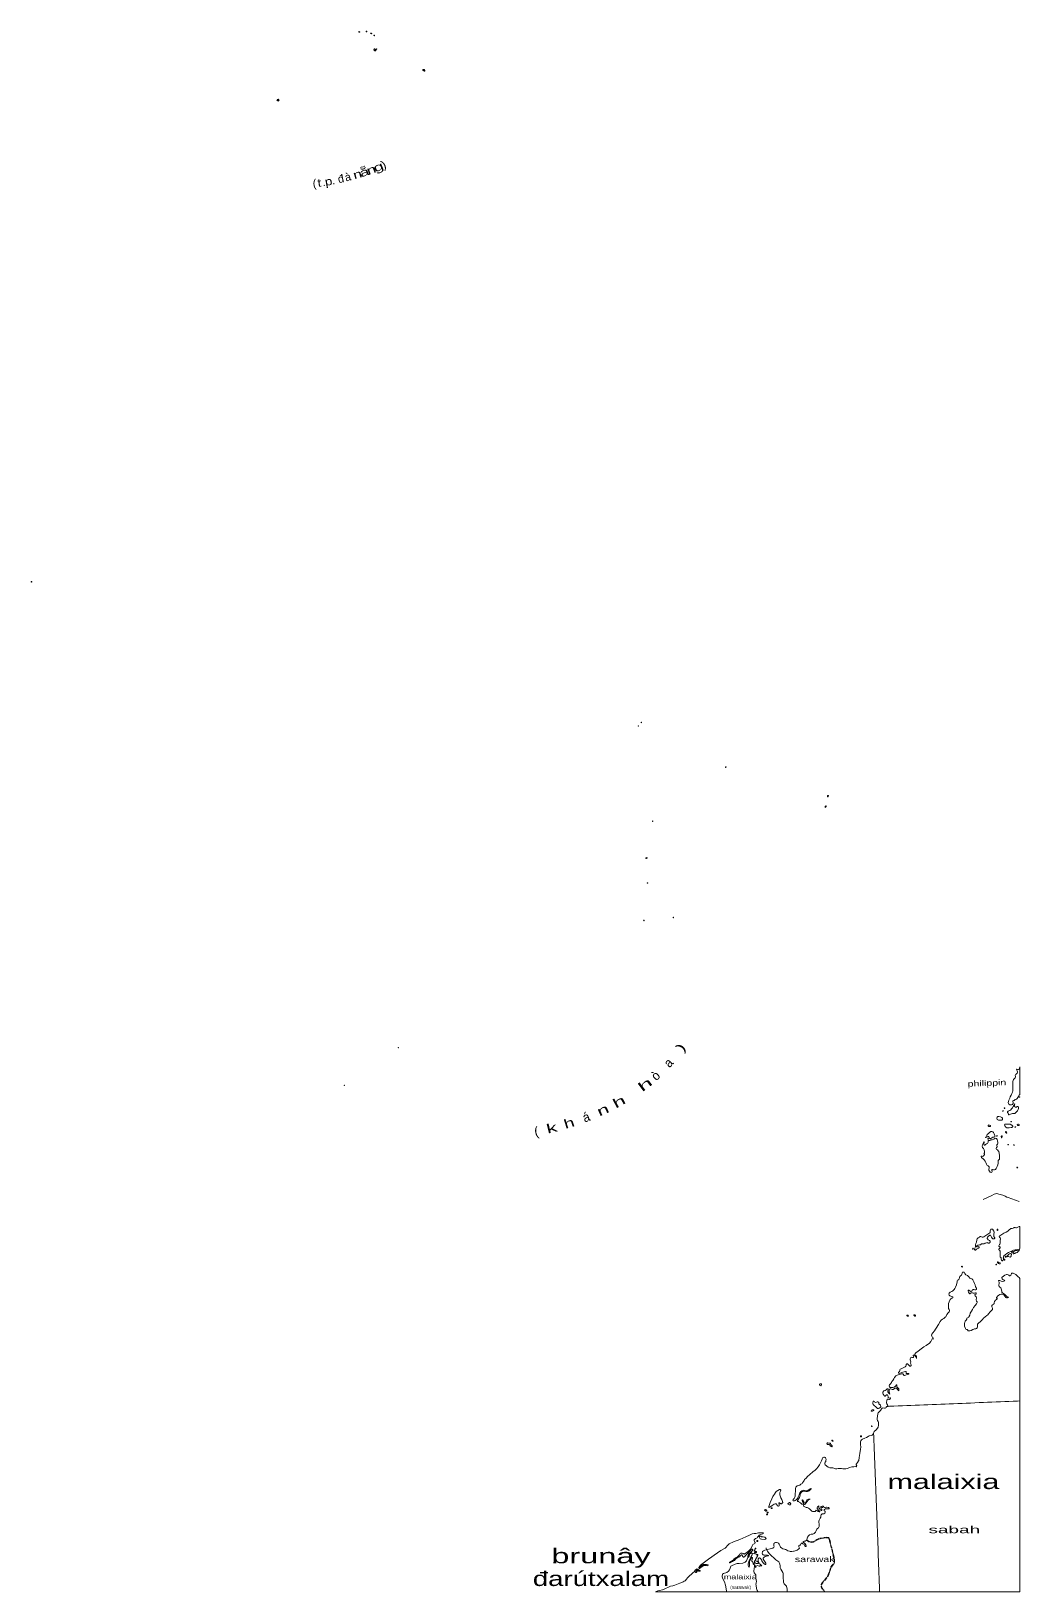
# Model space of a CAD drawing. Header units: metres. Extents: x -835890 to 1024355, y 79891 to 2211954.
# Drawn here: x 159163 to 1024355, y 79954 to 1445336 of the extents above; entities that cross this region are included whole.
import ezdxf
from ezdxf.enums import TextEntityAlignment as Align

# ---------------------------------------------------------------- set-up
doc = ezdxf.new("R2010")
doc.units = ezdxf.units.M
doc.header["$LTSCALE"] = 2200
for name, color, linetype, lineweight in [('14', 7, 'Continuous', 13), ('16', 7, 'Continuous', 13), ('18', 7, 'Continuous', 13), ('20', 7, 'Continuous', 13), ('36', 7, 'Continuous', 13), ('37', 7, 'Continuous', 13)]:
    doc.layers.add(name, color=color, linetype=linetype, lineweight=lineweight)
doc.layers.add('3', color=7, linetype='Continuous')

msp = doc.modelspace()

# ---------------------------------------------------------------- hatches: boundary and pattern name
at = {"layer": '14'}
msp.add_hatch(color=256, dxfattribs=at).paths.add_polyline_path([(374794, 1385410), (374422, 1384869), (374693, 1384632), (375132, 1384565), (375707, 1384835), (375741, 1385241), (375538, 1385612)])
at = {"layer": '37'}
for points in [[(837728, 125257), (838672, 124754), (839978, 124070), (840378, 123936), (840252, 123556), (839820, 123700), (838484, 124400), (837540, 124905)], [(841311, 123702), (842108, 123582), (843075, 123667), (843667, 123821), (844104, 124040), (844283, 123682), (843809, 123445), (843143, 123271), (842096, 123180), (841252, 123306)], [(845260, 124461, 1), (844879, 124221, 1)], [(845810, 125042), (846850, 125696), (848452, 126497), (848631, 126139), (847046, 125346), (846023, 124704)], [(849472, 126738), (850560, 126976), (852430, 127288), (852496, 126893), (850636, 126584), (849557, 126347)], [(853675, 127262, 1), (853228, 127219, 1)], [(854428, 127536), (855196, 127610), (857117, 127345), (857438, 126984), (857139, 126718), (856917, 126969), (855188, 127208), (854466, 127138)], [(857899, 126024), (858282, 124749), (858563, 123079), (858168, 123013), (857892, 124657), (857516, 125909)], [(858599, 121845, 1), (858469, 122276, 1)], [(859015, 121161), (859410, 119852), (859892, 118293), (859509, 118175), (859028, 119736), (858632, 121045)], [(860168, 117315), (860484, 115873), (860816, 114387), (860426, 114300), (860094, 115787), (859777, 117230)], [(860888, 113148, 1), (860790, 113587, 1)], [(861252, 112435), (861807, 109950), (861891, 109497), (861498, 109424), (861415, 109870), (860862, 112348)], [(857406, 95791), (857143, 95045), (856695, 93701), (856252, 92991), (855913, 93203), (856331, 93873), (856765, 95175), (857029, 95924)], [(857475, 96588, 1), (857625, 97013, 1)], [(859043, 100506), (858652, 99514), (858060, 97686), (857680, 97809), (858276, 99650), (858671, 100653)], [(861227, 103701), (860504, 102978), (859458, 101562), (859409, 101437), (859037, 101583), (859106, 101758), (860200, 103240), (860944, 103984)], [(861634, 104391, 1), (861952, 104709, 1)], [(862074, 108514), (862314, 107220), (862314, 105535), (862285, 105442), (861903, 105561), (861914, 105595), (861914, 107184), (861681, 108441)], [(850891, 84977), (850981, 84302), (851525, 83153), (852091, 82397), (851771, 82157), (851181, 82945), (850593, 84188), (850495, 84925)], [(852321, 88447), (851713, 87636), (851042, 86262), (850982, 85906), (850588, 85971), (850656, 86386), (851371, 87846), (852001, 88687)], [(852620, 89192, 1), (852922, 89525, 1)], [(855611, 92183), (853592, 89964), (853296, 90233), (855315, 92452)], [(852666, 81297, 1), (852396, 81657, 1)], [(853291, 80796), (853426, 80616), (853561, 80046), (853172, 79954), (853056, 80442), (852970, 80557)]]:
    msp.add_hatch(color=256, dxfattribs=at).paths.add_polyline_path(points)

# ---------------------------------------------------------------- linework, layer by layer
at = {"layer": '14'}
for points in [[(445835, 1444875), (445754, 1444743), (445794, 1444631), (445926, 1444499), (446169, 1444449), (446453, 1444439), (446646, 1444510), (446656, 1444652), (446605, 1444804), (446474, 1444885), (446301, 1444946), (446068, 1444966)], [(452279, 1445077), (452248, 1444976), (452351, 1444869), (452564, 1444828), (452736, 1444859), (452868, 1444980), (452899, 1445153), (452888, 1445305), (452767, 1445336), (452594, 1445295), (452407, 1445181)], [(456345, 1443753), (456181, 1443711), (456143, 1443672), (456143, 1443581), (456274, 1443429), (456528, 1443287), (456841, 1443155), (457054, 1443064), (457246, 1443024), (457378, 1443115), (457327, 1443226), (457175, 1443287), (457024, 1443388), (456912, 1443510), (456720, 1443672), (456548, 1443713)], [(459170, 1441914), (459079, 1441885), (459074, 1441788), (459114, 1441677), (459231, 1441489), (459378, 1441337), (459504, 1441256), (459626, 1441221), (459669, 1441271), (459684, 1441363), (459643, 1441484), (459532, 1441616), (459264, 1441834)], [(459463, 1429835), (459407, 1429791), (459280, 1429625), (459230, 1429519), (459194, 1429413), (459159, 1429315), (459134, 1429215), (459125, 1429049), (459154, 1428981), (459225, 1428893), (459364, 1428748), (459445, 1428638), (459501, 1428556), (459572, 1428473), (459652, 1428405), (459729, 1428330), (459770, 1428227), (459791, 1428103), (459806, 1428050), (459823, 1428008), (459859, 1427970), (459928, 1427970), (460014, 1428015), (460067, 1428071), (460194, 1428248), (460265, 1428340), (460333, 1428411), (460404, 1428464), (460491, 1428511), (460597, 1428556), (460757, 1428615), (460854, 1428662), (460928, 1428709), (460996, 1428768), (461043, 1428830), (461094, 1428925), (461151, 1429079), (461207, 1429212), (461255, 1429292), (461302, 1429359), (461399, 1429451), (461498, 1429531), (461587, 1429596), (461673, 1429679), (461714, 1429729), (461746, 1429782), (461770, 1429841), (461779, 1429918), (461769, 1429977), (461745, 1430007), (461698, 1430016), (461656, 1430013), (461600, 1429992), (461529, 1429945), (461467, 1429897), (461411, 1429847), (461340, 1429776), (461269, 1429702), (461207, 1429631), (461142, 1429566), (461051, 1429487), (460952, 1429427), (460878, 1429380), (460730, 1429345), (460665, 1429354), (460585, 1429377), (460370, 1429460), (460249, 1429519), (460094, 1429593), (459928, 1429673), (459792, 1429750), (459651, 1429812), (459521, 1429844)], [(503524, 1411071), (503662, 1410820), (503725, 1410620), (503675, 1410482), (503537, 1410344), (503337, 1410344), (503061, 1410545), (502723, 1410795), (502485, 1410946), (502297, 1411033), (502046, 1411196), (501908, 1411409), (501871, 1411672), (501984, 1411848), (502146, 1411923), (502284, 1411885), (502535, 1411798), (502760, 1411798), (502961, 1411722)]]:
    msp.add_lwpolyline(points, close=True, dxfattribs=at)
at = {"layer": '14', "lineweight": 35}
msp.add_lwpolyline([(374794, 1385410), (374422, 1384869), (374693, 1384632), (375132, 1384565), (375707, 1384835), (375741, 1385241), (375538, 1385612)], close=True, dxfattribs=at)
at = {"layer": '16'}
for points in [[(159256, 963458), (159515, 963439), (159645, 963570), (159738, 963756), (159701, 963923), (159553, 964016), (159441, 964016), (159256, 963867), (159163, 963718), (159163, 963532)], [(159256, 963458), (159163, 963532), (159163, 963718), (159256, 963867), (159441, 964016), (159553, 964016), (159701, 963923), (159738, 963756), (159645, 963570), (159515, 963439)], [(690274, 837438), (690388, 837588), (690539, 837689), (690657, 837723), (690742, 837681), (690767, 837588), (690742, 837453), (690581, 837318), (690459, 837193), (690358, 837168), (690274, 837236), (690274, 837329)], [(692912, 840528), (693026, 840677), (693178, 840779), (693296, 840812), (693380, 840770), (693405, 840677), (693380, 840542), (693220, 840407), (693098, 840283), (692996, 840257), (692912, 840325), (692912, 840418)], [(767069, 801692), (767216, 801700), (767286, 801623), (767240, 801522), (767177, 801475), (767123, 801351), (767022, 801204), (766922, 801095), (766836, 801103), (766728, 801181), (766743, 801351), (766766, 801522), (766914, 801615)], [(854136, 767173), (854349, 767456), (854632, 767563), (854844, 767421), (854915, 767067), (854738, 766607), (854313, 766289), (854030, 766466), (853959, 766855)], [(856184, 776326), (856396, 776609), (856679, 776715), (856891, 776573), (856962, 776220), (856785, 775760), (856360, 775441), (856077, 775618), (856007, 776007)], [(702936, 754354), (703066, 754260), (703172, 754095), (703195, 753965), (703125, 753895), (702972, 753895), (702842, 753977), (702807, 754154), (702854, 754283)], [(696980, 721894), (697278, 722101), (697550, 722205), (697900, 722322), (698069, 722322), (698159, 722218), (698121, 722024), (697978, 721868), (697784, 721712), (697524, 721621), (697252, 721582), (697058, 721608), (696928, 721686), (696941, 721816)], [(698150, 700145), (698273, 700223), (698461, 700236), (698610, 700262), (698720, 700223), (698765, 700145), (698694, 700009), (698513, 699899), (698357, 699899), (698221, 699951), (698118, 700042), (698105, 700113)], [(720904, 669899), (720895, 670039), (720988, 670198), (721101, 670198), (721157, 670077), (721260, 669871), (721222, 669749), (721129, 669693), (720988, 669777)], [(695124, 667286), (695124, 667380), (695310, 667473), (695488, 667436), (695590, 667295), (695665, 667155), (695534, 667118), (695366, 667108), (695189, 667183)], [(480377, 555769), (480283, 555830), (480287, 555929), (480372, 556038), (480467, 556114), (480590, 556147), (480679, 556151), (480750, 556076), (480755, 555991), (480679, 555901), (480552, 555797), (480443, 555755)], [(433142, 522908), (432991, 523030), (433057, 523220), (433180, 523324), (433350, 523352), (433482, 523314), (433482, 523182), (433444, 523040), (433312, 522945), (433208, 522860)], [(433142, 522908), (432991, 523030), (433057, 523220), (433180, 523324), (433350, 523352), (433482, 523314), (433482, 523182), (433444, 523040), (433312, 522945), (433208, 522860)]]:
    msp.add_lwpolyline(points, close=True, dxfattribs=at)
at = {"layer": '18'}
msp.add_line((1024355, 514781), (1024355, 539150), dxfattribs=at)
for points in [[(1021557, 536924), (1022156, 535684), (1022316, 534844), (1022356, 534284), (1022156, 533764), (1021237, 532884), (1020578, 532485), (1020299, 532005), (1020498, 530845), (1020538, 530165), (1020299, 529525), (1019699, 529005), (1018901, 528206), (1018521, 527406), (1018281, 526486), (1018162, 524846), (1018241, 522327), (1018182, 518368), (1018062, 517208), (1017483, 515808), (1016724, 514569), (1015965, 513129), (1015525, 511969), (1014866, 510170), (1014387, 508890), (1014307, 508050), (1014467, 507250), (1014806, 506531), (1015525, 505971), (1016204, 505891), (1017163, 506011), (1017922, 506411), (1018561, 507050), (1018641, 507930), (1018401, 508810), (1018321, 509410), (1018841, 509650), (1019400, 509850), (1019959, 510370), (1020438, 510650), (1021357, 510930), (1022196, 511489), (1022775, 512409), (1023135, 513249), (1023494, 514209), (1023934, 514609), (1024355, 514781)], [(1024355, 539150), (1024133, 538123), (1023674, 537084), (1023115, 536884), (1022436, 536924), (1021836, 537164), (1021557, 536924)], [(1008705, 354381), (1008603, 354789), (1008908, 355231), (1011390, 356999), (1012681, 357561), (1013395, 357629), (1014279, 357254), (1014687, 356914), (1015265, 356472), (1015945, 356404), (1016454, 356676), (1016828, 357799), (1017202, 358411), (1017440, 358751), (1017950, 358819), (1018426, 358717), (1019072, 358445), (1021009, 357476), (1021927, 356387), (1022947, 355503), (1023661, 354823), (1024355, 354067), (1024353, 246966), (1022299, 246875), (1018570, 246711), (1014841, 246548), (1011113, 246385), (1007384, 246223), (1003655, 246062), (999927, 245901), (996198, 245741), (992469, 245581), (988740, 245422), (985011, 245264), (981282, 245106), (977554, 244949), (973825, 244792), (970096, 244636), (966367, 244480), (962638, 244325), (958909, 244171), (955180, 244018), (951450, 243864), (947721, 243712), (943992, 243560), (940263, 243409), (936534, 243258), (932805, 243108), (929075, 242959), (925346, 242810), (921617, 242661), (917888, 242514), (914158, 242367), (910429, 242220), (909009, 242144), (909043, 242382), (908737, 242892), (908023, 244354), (907649, 244898), (907615, 245902), (907887, 246990), (907887, 247636), (908159, 248113), (908601, 248419), (908941, 248555), (909722, 248215), (910368, 248079), (911014, 248419), (911252, 248997), (911184, 249337), (910810, 249575), (910266, 249371), (909892, 249269), (909416, 249609), (909179, 249915), (909077, 250561), (908941, 251582), (908567, 252160), (908125, 252364), (907819, 252364), (907513, 252058), (907207, 251548), (906663, 251208), (906051, 251242), (905575, 251667), (904760, 252789), (904454, 253707), (904488, 254456), (904536, 254600), (904596, 254703), (904698, 254937), (904757, 255037), (904998, 255374), (905507, 255680), (906561, 256054), (907479, 256666), (908261, 257381), (908771, 257619), (909077, 257551), (909179, 257211), (909043, 256700)], [(969411, 351558), (969445, 352068), (969955, 352646), (970566, 352901), (971008, 353241), (971314, 353819), (971620, 354908), (971960, 355758), (972572, 356302), (973286, 356914), (973626, 357629), (973898, 358751), (974305, 359465), (974781, 359703), (975325, 359635), (975665, 359533), (975903, 359091), (976141, 358547), (976787, 357697), (977161, 357357), (978622, 356659), (979744, 355401), (980764, 354245), (981206, 354006), (982021, 353836), (982599, 353700), (983007, 353326), (983313, 352816), (983517, 352272), (984095, 350996), (984639, 349670), (985183, 348616), (985727, 346813), (986338, 345538), (986474, 344823), (986406, 344313), (985998, 344075), (985591, 344041), (984911, 344245), (984095, 344449), (983653, 344449), (983177, 344279), (982769, 343837), (982327, 342987), (981852, 342783), (981512, 342783), (981070, 342987), (980390, 343395), (979642, 343905), (979268, 343973), (979132, 343973), (979030, 343701), (979098, 343123), (979438, 342000), (979914, 341150), (980322, 340742), (980594, 340640), (981036, 340810), (981852, 341388), (982633, 341422), (983075, 341388), (983687, 341184), (984265, 341082), (984775, 341286), (985523, 341626), (985862, 341626), (986168, 341286), (986270, 340980), (986270, 340742), (985896, 340436), (985149, 340164), (984911, 339705), (984911, 339399), (985183, 338956), (986168, 337970), (986542, 337460), (986542, 337086), (986406, 336712), (986168, 335725), (986168, 335249), (986576, 334314), (986916, 333736), (986950, 333056), (986508, 331967), (985387, 330335), (983823, 328549), (982871, 326916), (982021, 325352), (981036, 323685), (980492, 321866), (979744, 320437), (979370, 319995), (978690, 319655), (978113, 319451), (977909, 319417), (977977, 318975), (978045, 318499), (977331, 317648), (976549, 316730), (976107, 315506), (976073, 315098)], [(929301, 278297), (929029, 279318), (928825, 279879), (928859, 281171), (928825, 282022), (928485, 282940), (928417, 283586), (928689, 284505), (929165, 285015), (929777, 285151), (930321, 285083), (930899, 284845), (931137, 284879), (931341, 285185), (931307, 285729), (931069, 286307), (931001, 286783), (931171, 287055), (931545, 287123), (932191, 286851), (933142, 285763), (933584, 285117), (933856, 284334), (933958, 284164), (933992, 284709), (933890, 286256), (933448, 286766), (933074, 286766), (932734, 286936), (932564, 287480), (932632, 287957), (932870, 288365), (933686, 289317), (935148, 290201), (936881, 291647), (940382, 294130), (942388, 295354), (945277, 297548), (946603, 298840), (947385, 300643), (947588, 301323), (947860, 301391), (948124, 301215), (948334, 301031), (948408, 301149), (948527, 301336), (948578, 301591), (948442, 302085), (948030, 302581), (947317, 303551), (947147, 304367), (947419, 305285), (948200, 306510), (949730, 308244), (950648, 309588), (951769, 311492), (952517, 312819), (953333, 313873), (954761, 316305), (955576, 317631), (956562, 318414), (957854, 319060), (959179, 320216), (959621, 320658), (960539, 322444), (961797, 323907), (962511, 324791), (962816, 325539), (962816, 326253), (962579, 326899), (962103, 327835), (961865, 328583), (961899, 329195), (962069, 330046), (962035, 330828), (961865, 331610), (961933, 332120), (962443, 333634), (963530, 335640), (964040, 336389), (964856, 336797), (965774, 337239), (965876, 337681), (965706, 338021), (964992, 338293), (963904, 338497), (963224, 338905), (962545, 339620), (962341, 340691), (962545, 341337), (963428, 342051), (964890, 342596), (965740, 343174), (966386, 343752), (966827, 344364), (967405, 345385), (967983, 346592), (968867, 348599), (969309, 349891), (969479, 350707), (969411, 351558)], [(978316, 309401), (978588, 309061), (979064, 308363), (979438, 308227), (980560, 308295), (981716, 308499), (983211, 309418), (984265, 309826), (984843, 309894), (985794, 309996), (986406, 310438), (986950, 310982), (987222, 311782), (987222, 312394), (987290, 313312), (987392, 313992), (987630, 314502), (988378, 315319), (989737, 316237), (990689, 316968), (991675, 318159), (992661, 319213), (994088, 320403), (995550, 321594), (996332, 322342), (997080, 323277), (998473, 324978), (999901, 326338), (1000411, 326916), (1000479, 327495), (1000343, 328073), (999867, 329280), (999833, 329892), (999935, 330437), (1000071, 330811), (1000411, 331151), (1001498, 331695), (1001736, 331967), (1001906, 332239), (1002042, 332988), (1002212, 333566), (1002348, 333872), (1003062, 335011), (1003844, 335827), (1004490, 336304), (1004694, 336576), (1004694, 336780), (1004558, 336916), (1004320, 336950), (1003980, 337052), (1003946, 337324), (1004014, 337528), (1004456, 338106), (1004965, 338684), (1005917, 339501), (1006903, 340147), (1007991, 340453), (1009010, 340487), (1009928, 340181), (1010404, 339739), (1011186, 338650), (1012036, 337494), (1012647, 337086), (1013497, 337052), (1014143, 337392), (1014415, 337698), (1014415, 337868), (1013429, 338106), (1012681, 338582), (1012138, 339059), (1011526, 339875), (1010846, 340453), (1010200, 340878), (1009248, 341388), (1008840, 341694), (1008569, 342137), (1008501, 342749), (1008331, 344143), (1008195, 345130), (1007617, 345946), (1006937, 346507), (1006325, 347187), (1006019, 347833), (1005951, 348616), (1006223, 349772), (1006223, 350860), (1006087, 351439), (1005713, 352017), (1005713, 352255), (1005985, 352391), (1006767, 352323), (1007379, 352017), (1008093, 351609), (1008908, 351473), (1010336, 351677), (1011118, 352068), (1011084, 352374), (1010608, 352680), (1009452, 353156), (1008942, 353734), (1008705, 354381)], [(976073, 315098), (976073, 312428), (976855, 310251), (977229, 309775), (977569, 309571), (978316, 309401)], [(909043, 256700), (908771, 255850), (908907, 254932), (909382, 254081), (910096, 253367), (910606, 252925), (910708, 253129), (910436, 253741), (910062, 255136), (910028, 256428), (910436, 257160), (910844, 257500), (911456, 257500), (912034, 257262), (912748, 256955), (913461, 256955), (914753, 257738), (915331, 258078), (916011, 258180), (916589, 257976), (917540, 256785), (917982, 256241), (918288, 255833), (918594, 256071), (918628, 256581), (918492, 257381), (917880, 258197), (917132, 259081), (916827, 259693), (916861, 260272), (916827, 260748), (916623, 260918), (916419, 260918), (915467, 259727), (914549, 259081), (913291, 258775), (911048, 258809), (910436, 259251), (910062, 259727), (910096, 260408), (910402, 260986), (911320, 261836), (912136, 263145), (912510, 263962), (913257, 264846), (914107, 266309), (914753, 267295), (915773, 268774), (917132, 269523), (918866, 270169), (919852, 270339), (920736, 270577), (921857, 270611), (922401, 270407), (922537, 270339), (922605, 270033), (922639, 269727), (922809, 269353), (923081, 269114), (923455, 269080), (924407, 269370), (925800, 269982), (927058, 270424), (927330, 270730), (927262, 271002), (927058, 271070), (926480, 271002), (925562, 270866), (925188, 270968), (925052, 271172), (924916, 271478), (924950, 271954), (924984, 272431), (924746, 272703), (924678, 272737), (924407, 272737), (922129, 271988), (919512, 271172), (918730, 271070), (918322, 271104), (918220, 271410), (918288, 271818), (918628, 272158), (919104, 272669), (919274, 273247), (919376, 274029), (919716, 274641), (920430, 275134), (922843, 276087), (923931, 276699), (924509, 277379), (924814, 278229), (925052, 278944), (925358, 279284), (925936, 279284), (926650, 278808), (927432, 277855), (928180, 277345), (928791, 277345), (929233, 277821), (929301, 278297)], [(1024355, 80000), (901743, 80000), (901709, 80887), (901701, 81102), (901557, 84844), (901412, 88585), (901268, 92326), (901124, 96067), (900980, 99807), (900836, 103547), (900691, 107287), (900547, 111026), (900403, 114764), (900259, 118502), (900115, 122240), (899971, 125978), (899827, 129714), (899683, 133451), (899539, 137187), (899395, 140923), (899251, 144658), (899107, 148393), (898963, 152128), (898819, 155862), (898675, 159596), (898531, 163329), (898387, 167062), (898243, 170794), (898099, 174527), (897955, 178258), (897811, 181990), (897667, 185721), (897524, 189451), (897380, 193182), (897236, 196911), (897092, 200641), (896948, 204370), (896805, 208099), (896661, 211827), (896517, 215555), (896398, 218655), (896568, 219288), (897010, 220240), (898607, 221686), (899831, 223250), (900273, 223897), (900715, 225733), (900749, 227961), (900375, 228947), (899729, 229866), (899423, 230546), (899423, 231498), (899899, 233692), (900069, 235698), (900375, 236515), (900715, 236889), (901259, 237331), (902380, 238691), (903400, 240171), (903978, 240613), (904556, 240783), (905949, 240647), (906459, 240715), (907105, 240987), (907547, 241361), (907785, 241803), (907955, 242144), (908193, 242212), (908737, 242042), (909009, 242144), (910429, 242220), (914158, 242367), (917888, 242514), (921617, 242661), (925346, 242810), (929075, 242959), (932805, 243108), (936534, 243258), (940263, 243409), (943992, 243560), (947721, 243712), (951450, 243864), (955180, 244018), (958909, 244171), (962638, 244325), (966367, 244480), (970096, 244636), (973825, 244792), (977554, 244949), (981282, 245106), (985011, 245264), (988740, 245422), (992469, 245581), (996198, 245741), (999927, 245901), (1003655, 246062), (1007384, 246223), (1011113, 246385), (1014841, 246548), (1018570, 246711), (1022299, 246875)], [(1022299, 246875), (1024353, 246966), (1024355, 80000)], [(873571, 187794), (875451, 188621), (877246, 189162), (879155, 189419), (880351, 189447), (881206, 189276), (881576, 189504), (881646, 190293), (881204, 191110), (881170, 191501), (881442, 192045), (882258, 193099), (883243, 194392), (883447, 194834), (883889, 197402), (884399, 201075), (885011, 204833), (885249, 206432), (885249, 207214), (885045, 208234), (884943, 210360), (884943, 211142), (885215, 212061), (885793, 212775), (886812, 213455), (888750, 214441), (890279, 214918), (891639, 215836), (892557, 216261), (894222, 216567), (895106, 216941), (895752, 217519), (896330, 218404), (896398, 218655), (896517, 215555), (896661, 211827), (896805, 208099), (896948, 204370), (897092, 200641), (897236, 196911), (897380, 193182), (897524, 189451), (897667, 185721), (897811, 181990), (897955, 178258), (898099, 174527), (898243, 170794), (898387, 167062), (898531, 163329), (898675, 159596), (898819, 155862), (898963, 152128), (899107, 148393), (899251, 144658), (899395, 140923), (899539, 137187), (899683, 133451), (899827, 129714), (899971, 125978), (900115, 122240), (900259, 118502), (900403, 114764), (900547, 111026), (900691, 107287), (900836, 103547), (900980, 99807), (901124, 96067), (901268, 92326), (901412, 88585), (901557, 84844), (901701, 81102), (901709, 80887), (901743, 80000), (705602, 80000), (706102, 80156), (706428, 80257), (707454, 80799), (708992, 81226), (711613, 81697)], [(829870, 159745), (829984, 160058), (831038, 161626), (831436, 162353), (831721, 163436), (832063, 164861), (832519, 165945), (833431, 167128), (834086, 167641), (834941, 167983), (835881, 167983), (837220, 167755), (838616, 167726), (839356, 167926), (839983, 168296), (840952, 169094), (841778, 169978), (841863, 170349), (841835, 170406), (841578, 170377), (840439, 169622), (838844, 168596), (837732, 168368), (837049, 168339), (835995, 168653), (835112, 168795), (834371, 168624), (833516, 168211), (832747, 167641), (831949, 166586), (831123, 164847), (830525, 163137), (829670, 161683), (828531, 160286), (827761, 159716), (827192, 159460), (826536, 159545), (826138, 159631), (825853, 159973), (825853, 160229), (825938, 160600), (826166, 160885), (826878, 161512), (827534, 162595), (827676, 163493), (827904, 165260), (828160, 168325), (828160, 170406), (828388, 171375), (828787, 172059), (829585, 172601), (831778, 173342), (832861, 174012), (833801, 174838), (834314, 175408), (834912, 176406), (835510, 177432), (836052, 178059), (837391, 179328), (838673, 180753), (840553, 182492), (840561, 182500), (843145, 184787), (845197, 186326), (846393, 187580), (847903, 189390), (849099, 191158), (850324, 193267), (850923, 194436), (851265, 195890), (851663, 197087), (852205, 197543), (852746, 197742), (853401, 197628), (853943, 197400), (854398, 197172), (854712, 196631), (854854, 195861), (854740, 194806), (854541, 193965), (854085, 193338), (853743, 192455), (853715, 191885), (854085, 191086), (856706, 189134), (857988, 188507), (858615, 188336), (860182, 188450), (860808, 188393), (861549, 188108), (862204, 187823), (863002, 187623), (864312, 187666), (865480, 187694), (867104, 187808), (868358, 187751), (869412, 187580), (870067, 187409), (871093, 187409), (872004, 187480), (873571, 187794)], [(813888, 121647), (814400, 120307), (814942, 119139), (815996, 118098), (817078, 117414), (818332, 117129), (819158, 117072), (819671, 116901), (820383, 116502), (821409, 115903), (822804, 115433), (823488, 115262), (824827, 115233), (826223, 115433), (826992, 115604), (829414, 116388), (830867, 117414), (831323, 117842), (831465, 118098), (831380, 118611), (830952, 119295), (830867, 119837), (830952, 120208), (831095, 120436), (831664, 120635), (832149, 120692), (832462, 120920), (832747, 121490), (832946, 122060), (833174, 122402), (833545, 122459), (833972, 122431), (834570, 122032), (835539, 121262), (836365, 120065), (836935, 119466), (837163, 119509), (837362, 119737), (837391, 120364), (837134, 121162), (836593, 121875), (835624, 122645), (834941, 123101), (834627, 123443), (834627, 123699), (834884, 123956), (835567, 124184), (836394, 124327), (837334, 124825), (838046, 125453), (838302, 125966), (838388, 127049), (838445, 127762), (839328, 129002), (840353, 129686), (841863, 130227), (843259, 130512), (844484, 131082), (845538, 132080), (846251, 133235), (846706, 134603), (846877, 135087), (847276, 135458), (848045, 135857), (848615, 136427), (848900, 136940), (848900, 137596), (848644, 139064), (848473, 140746), (848501, 141829), (848843, 142741), (849641, 144266), (850211, 145292), (850353, 146518), (850581, 147402), (850951, 147715), (851492, 148086), (852205, 148114), (852917, 148114), (853629, 148599), (854028, 149212), (854085, 149839), (853886, 150381), (853230, 150865), (853116, 151207), (853202, 151521), (853572, 151948), (854370, 152519), (854911, 152661), (856450, 152547), (857276, 152633), (857589, 152918), (857589, 153174), (857333, 153516), (856877, 153630), (855481, 153915), (855111, 153930), (854569, 153673), (854028, 153473), (853572, 153616), (853202, 153844)], [(853202, 153844), (852831, 154215), (852433, 154785), (852091, 155013), (851920, 154984), (851863, 154671), (851977, 154044), (851863, 153644), (851663, 153559), (851322, 153701), (850894, 154215), (850467, 154614), (850296, 154614), (850211, 154528), (850211, 153559), (850609, 152590), (851094, 151906), (851151, 151307), (850894, 150936), (850467, 150993), (850011, 151222), (849498, 152020), (848672, 153017), (848416, 153445), (848359, 153901), (848444, 154443), (848501, 154984), (848416, 155155), (848102, 154827), (847447, 154200), (847020, 153687), (846877, 153203), (846877, 152918), (848188, 151435), (849156, 150409), (849213, 150153), (849185, 149953), (849014, 149839), (848644, 149853), (847846, 150252), (846621, 151079), (846023, 151450), (845880, 151450), (845766, 151307), (845624, 150623), (845367, 150338), (844883, 150195), (843573, 150138), (842832, 150138), (842319, 150452), (841692, 151093), (841123, 151749), (840183, 152490), (839413, 153203), (838844, 153545), (838245, 153602), (837505, 153659), (836223, 154200), (835596, 154571), (835112, 154970), (835055, 155284), (835083, 155569), (835368, 155982), (836194, 156438), (836906, 157151), (837419, 157778), (838160, 159004), (838758, 159830), (839413, 160343), (840439, 160714), (840838, 160942), (840610, 161027), (839499, 160942), (838929, 160814), (838103, 160272), (837533, 159360), (837020, 158191), (836678, 157735), (836308, 157507), (836109, 157507), (835653, 157906), (835282, 158533), (834827, 159645), (834542, 160158), (834228, 160272), (833972, 160101), (833972, 159673), (834114, 158818), (834428, 158163), (834969, 157650), (835169, 157193), (835026, 156737), (834656, 156509), (834200, 156481), (833573, 156709), (832291, 157749), (831408, 158490), (830838, 158832), (830183, 159032), (829898, 159346), (829870, 159745)], [(711613, 81697), (712525, 82010), (718764, 84761), (720559, 85303), (722581, 85730), (725345, 86885), (726969, 87540), (728507, 87968), (729761, 88538), (730701, 89137), (731384, 89621), (732524, 91061), (733521, 92201), (734974, 93683), (737196, 95636), (738307, 96405), (739304, 97460), (740672, 99199), (741355, 99883), (741811, 99940), (741954, 99798), (741982, 99427), (741811, 98971), (740928, 97688), (740643, 97118), (740757, 96833), (741014, 96862), (741697, 97432), (742125, 97945), (742381, 98144), (743036, 98116), (744347, 97973), (744632, 98116), (744717, 98287), (744461, 98643), (742865, 98814), (742723, 98928), (742723, 99185), (742837, 99441), (743834, 100068), (745258, 101123), (746825, 102434), (747765, 103005), (748250, 103062), (749418, 102976), (750073, 102833), (750757, 102776), (751469, 102890), (751497, 103176), (751355, 103489), (751213, 103632), (750158, 103746), (748250, 103974), (747594, 103803), (745287, 102377), (743720, 101095), (743407, 100924), (743378, 100924), (743464, 101209), (744204, 102377), (745059, 103218), (751953, 108449), (759759, 114022), (762750, 115960), (766425, 118169), (767394, 119110), (768363, 120165), (769018, 120991), (770085, 121815), (773846, 123540), (779458, 125799), (784459, 128118), (787792, 129472), (790213, 130527), (791866, 130869), (793461, 130954), (795541, 131410), (798418, 131638), (799529, 131610), (799957, 131467), (799900, 131154), (799387, 130783), (797364, 130099), (796339, 129557), (795569, 128745), (794743, 127719), (794515, 127206), (793974, 126864), (793005, 126436), (792322, 125951), (791894, 125353), (791837, 124840), (792236, 124027), (792578, 123514), (792806, 123087), (792806, 122688), (792436, 122317), (791837, 121975), (791182, 121604), (790812, 121291), (790270, 120293)], [(790528, 109239), (790073, 108167), (789814, 107225), (789814, 106641), (790106, 106316), (790821, 105796), (790950, 105276), (790886, 104659), (791015, 104172), (791535, 103685), (792575, 103230), (792802, 102938), (792802, 102483), (792802, 101995), (793127, 101411), (793322, 101281), (793387, 101346), (793419, 101866), (793712, 102353), (794199, 102808), (794719, 102840), (795466, 102710), (796278, 102288), (796538, 102288), (796862, 102548), (797382, 102613), (797934, 102678), (798389, 102678), (798454, 102775), (798389, 102938), (797934, 103262), (797090, 103977), (796570, 104497), (795920, 105439), (795498, 106316), (795271, 107258), (795238, 108135), (795401, 108655), (795823, 109304), (796310, 109597), (796603, 109662), (797122, 109467), (797545, 108947), (798227, 107843), (798519, 106998), (799071, 106088), (799559, 105504), (800468, 104724), (801020, 104172), (801475, 103880), (801735, 103815), (801962, 103815), (802060, 104009), (802125, 104399), (801995, 104919), (801573, 105991), (800988, 106803), (800338, 107583), (799786, 108362), (799656, 108882), (799851, 109304), (800533, 110181), (801540, 110961), (802580, 111253), (803457, 111481), (804171, 111513), (804399, 111513), (804431, 111676), (804236, 111838), (803457, 112065), (802417, 112098), (801053, 112000), (800306, 112000), (799754, 112358), (799299, 112910), (799006, 113462), (798974, 113982), (799039, 114664), (799299, 115184), (799948, 115833), (801248, 116386), (803164, 116938), (805925, 117425), (808199, 118172), (808524, 118367), (809044, 118660), (809239, 118984), (809304, 119504), (809010, 120253), (809044, 121291), (809076, 121843), (809102, 121975), (809266, 122269), (809266, 122269), (809766, 122645), (809785, 122659), (810469, 122944), (811523, 123058), (812634, 122916), (813232, 122616), (813888, 121647)], [(790270, 120293), (789729, 119167), (788590, 117314), (787279, 115661), (785855, 114635), (784915, 114036), (784088, 113438), (783519, 113024), (783091, 112967), (782692, 113081), (782180, 113537), (781410, 113851), (780812, 113851), (780214, 113651), (779644, 113309), (778989, 112312), (778020, 111086), (777223, 110459), (776596, 110102), (775485, 109589), (774858, 109219), (774288, 108649), (773861, 107793), (773519, 107508), (773035, 107252), (771924, 106881), (771411, 106511), (770328, 105456), (770214, 105313), (770357, 105242), (770784, 105385), (772835, 106525), (773918, 106981), (774545, 107380), (775314, 108264), (775855, 108919), (776909, 109561), (777707, 109960), (778505, 110387), (779787, 111556), (780755, 112212), (781297, 112183), (781667, 111813), (781809, 111157), (782237, 110672), (782635, 110216), (782920, 110131), (783319, 110416), (783718, 110844), (784231, 111613), (786339, 113751), (788362, 115718), (789672, 117115), (790128, 117229), (790270, 117229), (790498, 117058), (790584, 116915), (790612, 116602), (790441, 116203), (790128, 115661), (789558, 115091), (788533, 114378), (787564, 113523), (786852, 112582), (786453, 111385), (786481, 110787), (786823, 110159), (787080, 110159), (787251, 110387), (787479, 111129), (787735, 112468), (788134, 113266), (788533, 113694), (788860, 113842), (789294, 113917), (789554, 113917), (789879, 113722), (790073, 113235), (790041, 112520), (789781, 111805), (788969, 110181), (788124, 108557), (787215, 106478), (786923, 105211), (786728, 104367), (786728, 103327), (786988, 101995), (787182, 101573), (787280, 101508), (787410, 101801), (787670, 102580), (787800, 103977), (787865, 105406), (787897, 106251), (788189, 107258), (788872, 108720), (789586, 109662), (789879, 109856), (790203, 109856), (790463, 109662), (790528, 109239)]]:
    msp.add_lwpolyline(points, dxfattribs=at)
for points in [[(1021005, 499247), (1020355, 498705), (1020135, 498521), (1018896, 498401), (1017956, 498281), (1017036, 498201), (1016076, 497801), (1015197, 497320), (1014797, 497320), (1014597, 497640), (1014437, 498161), (1014037, 498681), (1013677, 499362), (1013677, 499882), (1014037, 500323), (1014797, 500683), (1015677, 501044), (1016436, 501604), (1017076, 502365), (1017996, 503486), (1018696, 504447), (1019056, 505368), (1019496, 506128), (1019816, 506649), (1019976, 506769), (1020016, 506489), (1019816, 505968), (1019816, 505327), (1019856, 504647), (1020215, 504126), (1020415, 503966), (1020815, 503886), (1021375, 504046), (1021975, 504407), (1022335, 504607), (1022775, 504527), (1023095, 504206), (1023255, 503686), (1023215, 502725), (1022855, 501804), (1022255, 500763), (1021495, 499842), (1021314, 499622)], [(1023762, 512914), (1023859, 513044), (1023978, 513120), (1024130, 513142), (1024260, 513109), (1024355, 513023), (1024355, 512798), (1024271, 512686), (1024076, 512632), (1023881, 512708), (1023805, 512795)], [(1005130, 495709), (1005506, 495790), (1006125, 495923), (1007563, 495443), (1008603, 494883), (1009082, 494244), (1009082, 493285), (1008683, 492645), (1007484, 492645), (1005645, 492725), (1004686, 493205), (1004286, 494244), (1004446, 495123), (1004506, 495174)], [(1009439, 500513), (1009359, 500834), (1009680, 500954), (1009880, 500754), (1009840, 500553)], [(1010754, 503104), (1010852, 503235), (1010971, 503310), (1011123, 503332), (1011253, 503300), (1011372, 503191), (1011394, 503050), (1011264, 502877), (1011068, 502823), (1010873, 502898), (1010797, 502985)], [(996761, 478337), (996212, 478005), (995832, 477867), (995512, 478267), (995432, 478667), (995472, 479306), (995912, 479986), (996912, 481065), (997911, 481745), (998950, 482545), (999750, 482665), (1000670, 482505), (1001389, 481825), (1001869, 480666), (1002389, 479146), (1002628, 478547), (1002549, 478027), (1002029, 477827), (1000869, 477627), (999870, 477107), (998990, 476588), (998398, 476543), (998071, 476668), (997591, 477227), (997231, 477827), (997212, 477863), (996996, 478302)], [(996592, 488142), (997231, 488422), (997911, 488342), (998551, 488062), (998791, 487502), (998631, 487102), (997951, 486942), (997311, 487182), (996672, 487742), (996632, 488142)], [(1003990, 478804), (1004088, 478934), (1004207, 479010), (1004359, 479032), (1004489, 478999), (1004608, 478891), (1004630, 478750), (1004500, 478576), (1004305, 478522), (1004109, 478598), (1004034, 478685)], [(1008385, 477183), (1008210, 477283), (1008207, 477457), (1008177, 478197), (1008222, 478635), (1008404, 478923), (1008776, 478885), (1008870, 478541), (1008844, 477988), (1008631, 477458), (1008509, 477243)], [(1011416, 489127), (1011900, 489092), (1012519, 489048), (1013559, 489128), (1014678, 489208), (1015476, 489166), (1015877, 489128), (1017316, 488249), (1017955, 487609), (1018135, 487305), (1018115, 486810), (1017795, 486330), (1017430, 486158), (1016676, 486170), (1015037, 485947), (1013758, 485867), (1012879, 485947), (1012240, 486508), (1011121, 487708), (1010881, 488508), (1010905, 488628), (1011137, 488978)], [(1012056, 482549), (1012124, 482539), (1012437, 482338), (1012769, 482024), (1013120, 481556), (1013057, 481400), (1013007, 481352), (1012814, 481274), (1012197, 481739), (1011829, 482227), (1011787, 482460)], [(1016477, 491297), (1016575, 491427), (1016694, 491503), (1016846, 491525), (1016976, 491492), (1017095, 491384), (1017117, 491243), (1016987, 491070), (1016792, 491015), (1016597, 491091), (1016521, 491178)], [(1020120, 486609), (1020217, 486739), (1020336, 486815), (1020488, 486837), (1020618, 486804), (1020737, 486696), (1020759, 486555), (1020629, 486381), (1020434, 486327), (1020239, 486403), (1020163, 486490)], [(1023298, 488062), (1022418, 488022), (1021938, 488462), (1022058, 488821), (1022658, 489061), (1023298, 489021), (1023777, 488701), (1023817, 488302), (1023418, 488062)], [(1000065, 448243), (1000142, 447671), (1000155, 447573), (999916, 447054), (999237, 446775), (998559, 447054), (997762, 447852), (997367, 448698), (997243, 449447), (997443, 450923), (997482, 451801), (997367, 452079), (996685, 452519), (995836, 453036), (995517, 453419), (995289, 454034), (994710, 455520), (993992, 456838), (993075, 457916), (992636, 458595), (992018, 459114), (991300, 459354), (990901, 459993), (990502, 460871), (990582, 461031), (991180, 460991), (991818, 460911), (992337, 461071), (992975, 461670), (993334, 462509), (993334, 463147), (992995, 463667), (993354, 464026), (993593, 465184), (993075, 466582), (992477, 467780), (991699, 468778), (991459, 469697), (991818, 471014), (992337, 472172), (992477, 473011), (992875, 473770), (993115, 473570), (993115, 472811), (992915, 472053), (992796, 471214), (993075, 470735), (993673, 470695), (994232, 471294), (995069, 471853), (995987, 472172), (996465, 472731), (996625, 473450), (996545, 474409), (996904, 474808), (998021, 474928), (999018, 475247), (1000255, 475447), (1001511, 476006), (1002508, 476485), (1003426, 476884), (1003984, 476685), (1004423, 475806), (1004822, 474449), (1005181, 473171), (1005181, 472132), (1004861, 471454), (1004263, 471094), (1004183, 470815), (1004403, 470296), (1004602, 469657), (1004443, 469177), (1003964, 468698), (1003605, 468099), (1003725, 467620), (1004084, 467061), (1004762, 466542), (1005440, 465863), (1005938, 465184), (1006337, 463707), (1006537, 461710), (1006617, 460512), (1006636, 459354), (1006517, 458435), (1005759, 457717), (1005560, 457237), (1005560, 456279), (1005520, 455001), (1005260, 453524), (1004503, 452006), (1003785, 450369), (1002967, 449450), (1002289, 449051), (1001451, 449091), (1000334, 449371), (999856, 449371), (999776, 448931), (999885, 448671)], [(994278, 477590), (994375, 477720), (994495, 477796), (994646, 477818), (994777, 477785), (994896, 477677), (994917, 477536), (994787, 477362), (994592, 477308), (994397, 477384), (994321, 477471)], [(996359, 476203), (996457, 476333), (996576, 476409), (996728, 476430), (996858, 476398), (996977, 476289), (996999, 476148), (996869, 475975), (996673, 475921), (996478, 475997), (996402, 476083)], [(1013876, 471173), (1013973, 471303), (1014093, 471379), (1014244, 471401), (1014375, 471368), (1014494, 471260), (1014515, 471119), (1014385, 470945), (1014190, 470891), (1013995, 470967), (1013919, 471054)], [(1018905, 470826), (1019003, 470956), (1019122, 471032), (1019274, 471054), (1019404, 471021), (1019523, 470913), (1019545, 470772), (1019415, 470599), (1019220, 470544), (1019025, 470620), (1018949, 470707)], [(1021854, 451228), (1021951, 451358), (1022071, 451434), (1022222, 451456), (1022352, 451423), (1022472, 451315), (1022493, 451174), (1022363, 451001), (1022168, 450946), (1021973, 451022), (1021897, 451109)], [(995909, 389514), (995935, 389044), (996066, 388625), (996719, 387946), (997738, 387318), (998339, 386743), (998521, 386325), (998548, 385933), (998417, 385476), (997921, 385136), (997424, 385031), (996797, 385083), (996327, 385266), (995700, 385449), (995282, 385397), (994185, 384874), (993610, 384587), (993088, 384456), (991938, 384495), (991207, 384495), (990945, 384391), (990606, 383999), (989979, 383606), (988986, 383397), (988176, 383345), (987680, 383162), (986818, 382744), (986373, 382326), (986347, 382012), (986530, 381751), (987000, 381672), (987445, 381907), (987810, 382012), (988463, 381881), (988829, 381698), (988881, 381411), (988777, 381149), (988254, 380653), (987575, 380339), (987000, 380051), (986478, 379581), (985511, 378849), (985120, 378849), (984858, 379006), (984728, 379398), (984754, 379764), (984858, 380182), (985146, 380705), (985355, 381202), (985485, 381724), (985537, 383515), (986008, 384744), (986373, 385920), (986661, 387946), (987000, 388835), (987863, 389514), (988986, 390194), (989796, 390690), (990397, 390769), (990867, 390612), (991416, 390298), (991729, 390220), (992173, 390298), (992879, 390521), (996301, 392847), (998208, 393971), (998443, 394442), (998495, 395043), (998495, 395827), (998757, 396559), (999096, 397134), (999540, 397343), (1000063, 397343), (1000402, 397239), (1000716, 397003), (1001029, 396663), (1001160, 396167), (1001578, 395356), (1001865, 394781), (1001892, 393958), (1001683, 393043), (1001526, 392311), (1001526, 391710), (1001761, 390821), (1002362, 389671), (1002440, 389357), (1002257, 389083), (1001787, 388743), (1001291, 388717), (1000664, 388821), (1000037, 389397), (999488, 390259), (999044, 391435), (998652, 391854), (998260, 391854), (997006, 391122), (996196, 390089)], [(1004487, 396852), (1004569, 397139), (1004885, 397135), (1005020, 397003), (1005068, 396701), (1004999, 396341), (1004736, 396172), (1004556, 396206), (1004487, 396852)], [(1013144, 375869), (1011542, 374690), (1010497, 373922), (1010208, 373233), (1009964, 372187), (1009941, 371809), (1010053, 371497), (1010142, 371208), (1010142, 370919), (1009941, 370529), (1009430, 369795), (1009141, 369528), (1008919, 369528), (1008696, 369661), (1008452, 369973), (1008163, 370640), (1008074, 371697), (1008051, 372053), (1007918, 372231), (1007673, 372409), (1007318, 372654), (1007140, 372988), (1007117, 373744), (1007318, 374968), (1007206, 377449), (1007095, 377983), (1006628, 378784), (1006094, 379262), (1005939, 379841), (1006117, 380063), (1006561, 380264), (1006917, 380531), (1007162, 380887), (1007295, 381309), (1007251, 381621), (1007073, 381799), (1006650, 381888), (1006206, 381977), (1006050, 382177), (1006094, 382600), (1006628, 383701), (1007028, 384168), (1007229, 384636), (1007295, 385081), (1007318, 385726), (1007318, 386994), (1007340, 388985), (1007095, 389586), (1006539, 390231), (1006384, 390676), (1006384, 390999), (1006851, 391400), (1007807, 391934), (1010497, 393847), (1012387, 394715), (1013744, 395371), (1014233, 395772), (1015034, 396595), (1016168, 397641), (1016635, 397885), (1016968, 397885), (1017769, 397796), (1018480, 397986), (1019125, 398408), (1019548, 398631), (1019859, 398631), (1020393, 398542), (1021015, 398408), (1021482, 398386), (1022083, 398586), (1023217, 399276), (1023817, 399510), (1024355, 399510), (1024355, 380271), (1023973, 379629), (1023750, 379362), (1023439, 379273), (1022350, 379374), (1020281, 379173), (1018836, 378840), (1016968, 378061), (1014478, 376848)], [(983160, 379816), (983030, 380130), (983108, 380339), (983291, 380522), (983474, 380522), (983683, 380391), (983761, 380130), (983657, 379999), (983500, 379842), (983239, 379738)], [(1010720, 370485), (1010809, 370707), (1010987, 370974), (1011209, 370996), (1011342, 370885), (1011387, 370618), (1011342, 370307), (1011164, 370084), (1010875, 370017), (1010653, 370151)], [(1011454, 372776), (1011476, 373110), (1011832, 373399), (1012165, 373533), (1012543, 373377), (1012632, 373155), (1012543, 372932), (1012254, 372799), (1011832, 372687), (1011565, 372643)], [(1013366, 373666), (1013788, 374267), (1014478, 374912), (1015367, 375702), (1015901, 375947), (1016323, 375947), (1016746, 375769), (1016968, 375524), (1017035, 375146), (1016946, 374746), (1016879, 373744), (1016724, 373233), (1016257, 372899), (1015812, 372832), (1015056, 373121), (1014478, 373233), (1014100, 373188), (1013722, 373144), (1013522, 373277), (1013366, 373411)], [(1017213, 376815), (1016990, 376904), (1017013, 377215), (1017168, 377527), (1017480, 377838), (1017702, 377816), (1018013, 377660), (1018013, 377505), (1017724, 377171)], [(1018547, 376704), (1019170, 377616), (1019992, 378150), (1020682, 378472), (1021282, 378539), (1022127, 378539), (1022639, 378339), (1022883, 378094), (1022883, 377716), (1022594, 377249), (1022238, 376893), (1021794, 376759), (1020904, 376537), (1020482, 376359), (1020059, 376114), (1019703, 375847), (1019103, 375558), (1018680, 375647), (1018458, 375891), (1018436, 376314)], [(1023439, 378472), (1023595, 378828), (1023750, 378828), (1023839, 378695), (1023884, 378406), (1023684, 378161), (1023484, 378139), (1023350, 378339)], [(973430, 364353), (973406, 364634), (973610, 364738), (973884, 364683), (974179, 364527), (974268, 364293), (974181, 364106), (973833, 364176)], [(1003515, 366012), (1003493, 366279), (1003560, 366435), (1003737, 366546), (1003938, 366524), (1004026, 366346), (1004026, 366168), (1003893, 366035), (1003693, 365923)], [(1004960, 368059), (1004960, 368415), (1005138, 368571), (1005316, 368527), (1005672, 368148), (1006117, 367926), (1006739, 367904), (1007117, 367726), (1007251, 367525), (1007273, 367214), (1007095, 366947), (1006584, 366858), (1006161, 367014), (1005761, 367258), (1005272, 367637)], [(925970, 322026), (926329, 321885), (926528, 321733), (926723, 321565), (926807, 321370), (926765, 321244), (926639, 321119), (926388, 321105), (926068, 321160), (925775, 321370), (925566, 321551), (925496, 321775), (925580, 321928), (925747, 321998)], [(931638, 322170), (931777, 322309), (932084, 322365), (932404, 322295), (932628, 322183), (932906, 321919), (933102, 321598), (933171, 321403), (933130, 321249), (932865, 321110), (932614, 321152), (932237, 321375), (931791, 321807), (931624, 322058)], [(849311, 260396), (848979, 261413), (849234, 261668), (849766, 261846), (850395, 261803), (850677, 261477), (850808, 261021), (850569, 260304), (850267, 260043)], [(898036, 245481), (899069, 245998), (899580, 246160), (900114, 246184), (900579, 245974), (900857, 245649), (901043, 245208), (901089, 244580), (901089, 244394), (901159, 244162), (901391, 243906), (901902, 243720), (902390, 243349), (902576, 243000), (902692, 242442), (902645, 241768), (902460, 241397), (902065, 241048), (901298, 240537), (900834, 240258), (900579, 240258), (899835, 240444), (899046, 241048), (898279, 241676), (896840, 242814), (896050, 243860), (895702, 244766), (895702, 245533), (895887, 246230), (896143, 246648), (896422, 246764), (896747, 246718), (897049, 246439), (897490, 245881)], [(894418, 238146), (894418, 238380), (894689, 238737), (895203, 239112), (895765, 239263), (896306, 239277), (896515, 239221), (896583, 239135), (896481, 238680), (896027, 238251), (895445, 237962), (895066, 237882), (894668, 237898)], [(894622, 224575), (894600, 224772), (894622, 224969), (894658, 225028), (894746, 225035), (894884, 224984), (895009, 224809), (895023, 224707), (894979, 224517), (894892, 224437), (894746, 224451), (894687, 224495)], [(855784, 209188), (855558, 209589), (855691, 209960), (855845, 210144), (856277, 210175), (857110, 209959), (857480, 209928), (857941, 210105), (858117, 210073), (858372, 210029), (858651, 209804), (858836, 209168), (859113, 208706), (860020, 207698), (860191, 207414), (860191, 207016), (859916, 206875), (859422, 206937), (858775, 207399), (858189, 208232), (857757, 208725), (857449, 208849), (857079, 208879), (856154, 208941)], [(860152, 212004), (860000, 212170), (859900, 212457), (859952, 212498), (860157, 212536), (860412, 212452), (860869, 212161), (860970, 211996), (860917, 211833), (860661, 211754), (860303, 211839)], [(884974, 216038), (884986, 216368), (885128, 216474), (885317, 216498), (885552, 216380), (885694, 216203), (885753, 215990), (885729, 215766), (885541, 215625), (885269, 215637), (885081, 215754), (884986, 215908)], [(814400, 164685), (815317, 162062), (816191, 160576), (816802, 158959), (816890, 158085), (816671, 157692), (815798, 157036), (815143, 156993), (814051, 157779), (813658, 157779), (813614, 157386), (813789, 156687), (813876, 155769), (813745, 155201), (813221, 154939), (812784, 154982), (812129, 155463), (811605, 156425), (810993, 156905), (810338, 157036), (809465, 156687), (807718, 155463), (805665, 153846), (805097, 153824), (804747, 153912), (804616, 154174), (804616, 154655), (806014, 158063), (807412, 161341), (808154, 163330), (808853, 164291), (809639, 165384), (810557, 166695), (811212, 167569), (812566, 168705), (814094, 169383), (814575, 169470), (814750, 169426), (815012, 169208), (815099, 168989), (814881, 168115), (814400, 166935), (814313, 166192)], [(802433, 151530), (802782, 151355), (802869, 151114), (802738, 150765), (802433, 150546), (802039, 150546), (801079, 150983), (800991, 151246), (801079, 151595), (801384, 151770), (801690, 151814)], [(806800, 153037), (806800, 153300), (807062, 153431), (807412, 153387), (807674, 153256), (807718, 152906), (807455, 152775), (807062, 152732), (806844, 152819)], [(806800, 153037), (806800, 153300), (807062, 153431), (807412, 153387), (807674, 153256), (807718, 152906), (807455, 152775), (807062, 152732), (806844, 152819)], [(821432, 156883), (821520, 157233), (821956, 157495), (822437, 157845), (822699, 157932), (822961, 157932), (823835, 156840), (823835, 156490), (823572, 156053), (822655, 156053), (821694, 156272)], [(802738, 147618), (802826, 147880), (803131, 148012), (803350, 148012), (803568, 147793), (803568, 147487), (803437, 147312), (803175, 147269), (802913, 147312)], [(803350, 149192), (803350, 149541), (803568, 149672), (803830, 149672), (804005, 149585), (804092, 149410), (804092, 149192), (803961, 148973), (803656, 148886), (803350, 148973)], [(794212, 124244), (794212, 124626), (794297, 124838), (794678, 124838), (795018, 124414), (795018, 124117), (794848, 123990), (794381, 123990)], [(796460, 127427), (796375, 127979), (796460, 128318), (796672, 128573), (797181, 128615), (797689, 128658), (798410, 128148), (799089, 127894), (799852, 127894), (801209, 127639), (801930, 127215), (802270, 126578), (801803, 126069), (800616, 125814), (798326, 125899), (797265, 126196), (796756, 126748)], [(791816, 115810), (791773, 116150), (791922, 116447), (792176, 116489), (792325, 116468), (792473, 116362), (792579, 116086), (792579, 115895), (792388, 115641), (792155, 115577)], [(792261, 114474), (792621, 114919), (793152, 115174), (793512, 115153), (793830, 115025), (794042, 114813), (794021, 114537), (793767, 114261), (793236, 114007), (792558, 113858), (792409, 113964), (792240, 114198)], [(792600, 117296), (792643, 117741), (792706, 118102), (792855, 118187), (793024, 118187), (793279, 118102), (793385, 117953), (793321, 117699), (792791, 117211)], [(794445, 111896), (794275, 112087), (794297, 112214), (794487, 112447), (794700, 112447), (794954, 112405), (795081, 112235), (795081, 112023), (794954, 111874), (794657, 111853)], [(794113, 106659), (794635, 106495), (795072, 106199), (795252, 105769), (795607, 105213), (795569, 104909), (795269, 104731), (793667, 104834), (792797, 105166), (792227, 105588), (792133, 106063), (792125, 106583), (792249, 106931), (792463, 107064), (792722, 107069), (793330, 106949)]]:
    msp.add_lwpolyline(points, close=True, dxfattribs=at)
at = {"layer": '36'}
for points in [[(992246, 423092), (996762, 425279), (996762, 425350), (999867, 426761), (1002054, 427819), (1004171, 428313), (1006005, 427890), (1009392, 426902), (1011438, 425985), (1012990, 425279), (1014260, 424786), (1023853, 421443)], [(795408, 80000), (794409, 81138), (793873, 82746), (793584, 85591), (793419, 86622), (793543, 87570), (793790, 89261), (793378, 91157), (793296, 93755), (793213, 94662), (791935, 96641), (791687, 98084), (791935, 100311), (792059, 102166), (791833, 104682), (792099, 106543), (793161, 108298), (795074, 111701), (794596, 112551), (791621, 113455), (789814, 113668), (788008, 113136), (786839, 111488), (786201, 109893), (785829, 108351), (785245, 106915), (783917, 105852), (781898, 105107), (778710, 104629), (776904, 104575), (775203, 104256), (772016, 102768), (771591, 102342), (770847, 100641), (770316, 99099), (769412, 97929), (767818, 96706), (765109, 96015), (764312, 95376), (763940, 93462), (764152, 91973), (766012, 88570), (766809, 85752), (767659, 80913), (767768, 80000)], [(802356, 118283), (802459, 117550), (803469, 115476), (805062, 113402), (807134, 111488), (808994, 109680), (810907, 108032), (813351, 106224), (814148, 105001), (814520, 102980), (814732, 100960), (815263, 99790), (816963, 96972), (817176, 95855), (817123, 92931), (817684, 88285), (818247, 86895), (820248, 84960), (820895, 82243), (820683, 80116), (820643, 80000)]]:
    msp.add_lwpolyline(points, dxfattribs=at)
at = {"layer": '37'}
for points in [[(837728, 125257), (838672, 124754), (839978, 124070), (840378, 123936), (840252, 123556), (839820, 123700), (838484, 124400), (837540, 124905)], [(841311, 123702), (842108, 123582), (843075, 123667), (843667, 123821), (844104, 124040), (844283, 123682), (843809, 123445), (843143, 123271), (842096, 123180), (841252, 123306)], [(845810, 125042), (846850, 125696), (848452, 126497), (848631, 126139), (847046, 125346), (846023, 124704)], [(849472, 126738), (850560, 126976), (852430, 127288), (852496, 126893), (850636, 126584), (849557, 126347)], [(854428, 127536), (855196, 127610), (857117, 127345), (857438, 126984), (857139, 126718), (856917, 126969), (855188, 127208), (854466, 127138)], [(857899, 126024), (858282, 124749), (858563, 123079), (858168, 123013), (857892, 124657), (857516, 125909)], [(859015, 121161), (859410, 119852), (859892, 118293), (859509, 118175), (859028, 119736), (858632, 121045)], [(860168, 117315), (860484, 115873), (860816, 114387), (860426, 114300), (860094, 115787), (859777, 117230)], [(861252, 112435), (861807, 109950), (861891, 109497), (861498, 109424), (861415, 109870), (860862, 112348)], [(857406, 95791), (857143, 95045), (856695, 93701), (856252, 92991), (855913, 93203), (856331, 93873), (856765, 95175), (857029, 95924)], [(859043, 100506), (858652, 99514), (858060, 97686), (857680, 97809), (858276, 99650), (858671, 100653)], [(861227, 103701), (860504, 102978), (859458, 101562), (859409, 101437), (859037, 101583), (859106, 101758), (860200, 103240), (860944, 103984)], [(862074, 108514), (862314, 107220), (862314, 105535), (862285, 105442), (861903, 105561), (861914, 105595), (861914, 107184), (861681, 108441)], [(850891, 84977), (850981, 84302), (851525, 83153), (852091, 82397), (851771, 82157), (851181, 82945), (850593, 84188), (850495, 84925)], [(852321, 88447), (851713, 87636), (851042, 86262), (850982, 85906), (850588, 85971), (850656, 86386), (851371, 87846), (852001, 88687)], [(855611, 92183), (853592, 89964), (853296, 90233), (855315, 92452)], [(853291, 80796), (853426, 80616), (853561, 80046), (853172, 79954), (853056, 80442), (852970, 80557)]]:
    msp.add_lwpolyline(points, close=True, dxfattribs=at)
for centre in [(845070, 124341), (853452, 127240), (858534, 122060), (860839, 113367), (857550, 96800), (861793, 104550), (852771, 89358), (852531, 81477)]:
    msp.add_circle(centre, 225, dxfattribs=at)

# ---------------------------------------------------------------- texts
at = {"layer": '20', "width": 1.35}
msp.add_text('philippin', height=5100, rotation=2.461, dxfattribs=at).set_placement((995723, 522516), align=Align.CENTER)
at = {"layer": '20'}
for s, height, width, p in [('malaixia', 12880, 1.55, (908569, 169841)), ('sabah', 6200, 2, (944437, 131229)), ('sarawak', 5000, 1.4, (827471, 105923)), ('malaixia', 4200, 1.4, (765315, 90923))]:
    msp.add_text(s, height=height, dxfattribs=dict(at, width=width)).set_placement(p)
for s, width, p in [('brunây', 1.65, (657812, 104892)), ('đarútxalam', 1.4, (657812, 85007))]:
    msp.add_text(s, height=12880, dxfattribs=dict(at, width=width)).set_placement(p, align=Align.CENTER)
msp.add_text('(sarawak)', height=3000, dxfattribs=at).set_placement((780038, 82404), align=Align.CENTER)
at = {"layer": '3'}
for s, height, rotation, width, p in [('ẵ', 7000, 17.783, 1.6, (451815, 1318711)), ('n', 7000, 19.787, 1.55, (457956, 1320839)), ('g', 7000, 22.566, 1.7, (464317, 1323368)), (')', 7000, 25.307, 1.2, (469012, 1325528)), ('t', 7000, 6.74, 1.2, (411731, 1309278)), ('p', 7000, 10.147, 1.25, (419975, 1310549)), ('n', 7000, 16.151, 1.45, (445654, 1316804)), (')', 8000, 53.291, 1.65, (730842, 553879)), ('h', 8000, 36.96, 2.1, (698802, 520594)), ('h', 8000, 28.498, 1.85, (675533, 505240)), ('h', 8000, 17.195, 1.55, (631102, 486208)), ('n', 8000, 24.659, 1.75, (661136, 497888)), ('k', 8000, 13.701, 1.75, (615632, 481863))]:
    msp.add_text(s, height=height, rotation=rotation, dxfattribs=dict(at, width=width)).set_placement(p, align=Align.CENTER)
for s, height, rotation, p in [('(', 7000, 4.271, (407372, 1308840)), ('.', 7000, 8.556, (415756, 1309836)), ('.', 7000, 11.504, (424148, 1311365)), ('đ', 7000, 13.251, (430920, 1312879)), ('à', 7000, 14.577, (437135, 1314441)), ('ò', 8000, 42.53, (708257, 528584)), ('a', 8000, 48.302, (719789, 540168)), ('á', 8000, 20.868, (646298, 491544)), ('(', 8000, 10.822, (602022, 478865))]:
    msp.add_text(s, height=height, rotation=rotation, dxfattribs=at).set_placement(p, align=Align.CENTER)

doc.saveas('drawing.dxf')
